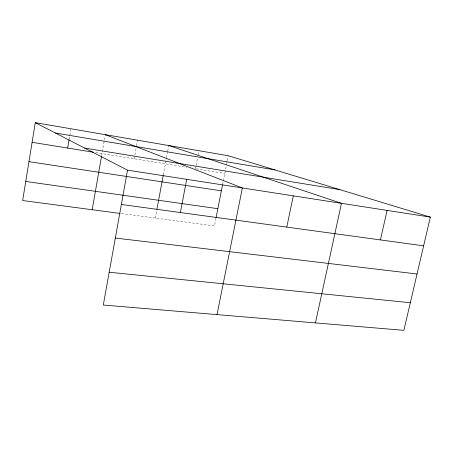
<?xml version="1.0" encoding="UTF-8"?>
<svg xmlns="http://www.w3.org/2000/svg" width="453" height="453" viewBox="0 0 453 453"><rect width="100%" height="100%" fill="white"/><g stroke="black" fill="none" stroke-linecap="round" stroke-linejoin="round"><path stroke-width="0.34" stroke-dasharray="2.27 1.7" d="M69.167 139.105L70.793 129.456M101.631 155.673L105.3 134.666M134.207 158.805L136.444 146.398M136.568 145.707L137.559 140.192M155.294 218.069L156.817 209.858M163.312 174.92L166.381 158.42M166.506 157.74L167.638 151.642M167.769 150.968L168.771 145.543M195.549 168.709L196.075 165.945M196.211 165.249L197.667 157.644M198.193 154.875L198.992 150.724M215.956 218.318L214.473 225.888L120.77 213.505M222.672 184.144L223.199 181.466M223.329 180.798L226.517 164.586M226.647 163.907L227.185 161.183M227.315 160.504L228.255 155.741M95.815 152.604L186.636 167.27M196.245 168.822L224.779 173.431"/><path stroke-width="0.68" d="M35.289 122.661L127.519 170.158L103.301 305.039L403.872 330.339L430.35 217.106L228.255 155.741L35.289 122.661L22.65 200.537L120.073 213.414M67.656 148.057L69.054 139.79M92.191 209.728L101.512 156.364M156.948 209.173L163.182 175.611M180.385 212.536L186.698 179.331M216.092 217.627L222.542 184.818M217.027 314.609L242.361 187.961L105.3 134.666M286.777 227.095L293.312 195.86M315.441 322.893L341.483 203.329L168.771 145.543M380.424 239.909L387.094 210.402M109.19 272.236L410.327 302.729M115.328 238.046L417.049 273.991M121.359 204.462L423.634 245.826M25.747 181.455L217.853 208.68M28.958 161.659L221.358 190.843M127.519 170.158L430.35 217.106M32.095 142.316L93.754 152.27M84.637 148.08L339.92 189.648M55.419 133.029L274.835 169.886"/></g></svg>
